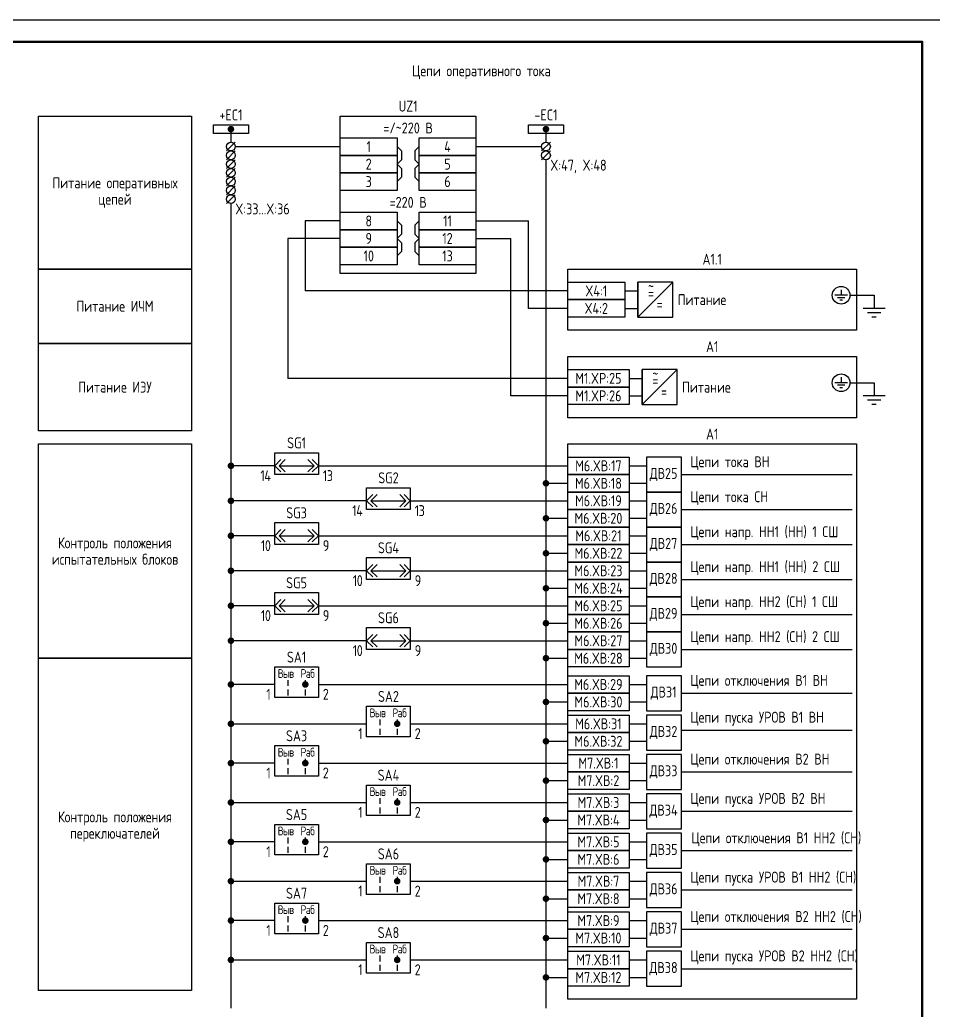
# Model space of a CAD drawing. Header units: millimetres. Extents: x -1036 to 3564, y -90 to 586.
# Drawn here: x 208.8 to 417.5, y 70.5 to 297 of the extents above; entities that cross this region are included whole.
import ezdxf

# ---------------------------------------------------------------- set-up
doc = ezdxf.new("R2010")
doc.units = ezdxf.units.MM
doc.styles.add('Gost_type_A', font='GOST_A.TTF')

# ---------------------------------------------------------------- blocks, each defined once
blk = doc.blocks.new('Формат_А3')
blk.add_lwpolyline([(-420, 297), (0, 297), (0, 0), (-420, 0)], close=True)
at = {"lineweight": 50}
blk.add_lwpolyline([(-400, 292), (-5, 292), (-5, 5), (-400, 5)], close=True, dxfattribs=at)
blk = doc.blocks.new('POINT')
at = {"const_width": 0.75}
blk.add_lwpolyline([(-0.375, 0, 1), (0.375, 0, 1)], format="xyb", close=True, dxfattribs=at)
blk = doc.blocks.new('Шинка')
blk.add_lwpolyline([(-4, 1), (4, 1), (4, -1), (-4, -1)], close=True)
blk.add_blockref('POINT', (0, 0))
blk = doc.blocks.new('БИ_разъем')
for p, q in [((0, 0), (1.41, 1.41)), ((0, 0), (1.41, 1.41)), ((0, 0), (1.41, -1.41)), ((0, 0), (1.41, -1.41)), ((1, 0), (2.41, 1.41)), ((1, 0), (2.41, -1.41)), ((1, 0), (9, 0)), ((9, 0), (7.59, 1.41)), ((9, 0), (7.59, -1.41)), ((10, 0), (8.59, 1.41)), ((10, 0), (8.59, 1.41)), ((10, 0), (8.59, -1.41)), ((10, 0), (8.59, -1.41))]:
    blk.add_line(p, q)
blk = doc.blocks.new('Переключатель_положение')
for p, q in [((2, 1), (2, -0.34)), ((2, -1.14), (2, -2.49))]:
    blk.add_line(p, q)

msp = doc.modelspace()

# ---------------------------------------------------------------- linework, layer by layer
for p, q in [((257, 272), (257, 269)), ((329, 272), (329, 269)), ((258, 269), (256, 267)), ((258.01, 268), (282, 268)), ((313, 268), (328, 268)), ((330, 269), (328, 267)), ((258, 267), (256, 265)), ((330, 267), (328, 265)), ((258, 265), (256, 263)), ((258, 263), (256, 261)), ((329, 265), (329, 71)), ((258, 261), (256, 259)), ((258, 259), (256, 257)), ((258, 257), (256, 255)), ((257, 255), (257, 71)), ((282, 251), (274, 251)), ((274, 251), (274, 235)), ((313, 251), (325, 251)), ((325, 231), (325, 251)), ((270, 247), (270, 215)), ((282, 247), (270, 247)), ((313, 247), (321, 247)), ((321, 211), (321, 247)), ((350, 229), (350, 237)), ((350, 229), (358, 237)), ((334, 235), (274, 235)), ((398.48, 234), (404, 234)), ((334, 231), (325, 231)), ((351, 209), (351, 217)), ((351, 209), (359, 217)), ((334, 215), (270, 215)), ((398.48, 214), (404, 214)), ((334, 211), (321, 211)), ((267, 195), (257, 195)), ((277, 195), (334, 195)), ((348, 195), (352, 195)), ((360, 193), (399, 193)), ((329, 191), (334, 191)), ((348, 191), (352, 191)), ((288, 187), (257, 187)), ((298, 187), (334, 187)), ((348, 187), (352, 187)), ((360, 185), (399, 185)), ((329, 183), (334, 183)), ((348, 183), (352, 183)), ((267, 179), (257, 179)), ((277, 179), (334, 179)), ((348, 179), (352, 179)), ((360, 177), (399, 177)), ((329, 175), (334, 175)), ((348, 175), (352, 175)), ((288, 171), (257, 171)), ((298, 171), (334, 171)), ((348, 171), (352, 171)), ((360, 169), (399, 169)), ((329, 167), (334, 167)), ((348, 167), (352, 167)), ((267, 163), (257, 163)), ((277, 163), (334, 163)), ((348, 163), (352, 163)), ((360, 161), (399, 161)), ((329, 159), (334, 159)), ((348, 159), (352, 159)), ((288, 155), (257, 155)), ((298, 155), (334, 155)), ((348, 155), (352, 155)), ((360, 153), (399, 153)), ((329, 151), (334, 151)), ((348, 151), (352, 151)), ((267, 145), (257, 145)), ((277, 145), (334, 145)), ((348, 145), (352, 145)), ((360, 143), (399, 143)), ((329, 141), (334, 141)), ((348, 141), (352, 141)), ((257, 136), (288, 136)), ((298, 136), (334, 136)), ((348, 136), (352, 136)), ((360, 134.58), (399, 134.58)), ((329, 132), (334, 132)), ((348, 132), (352, 132)), ((267, 127), (257, 127)), ((277, 127), (334, 127)), ((348, 127), (352, 127)), ((360, 125), (399, 125)), ((329, 123), (334, 123)), ((348, 123), (352, 123)), ((257, 118), (288, 118)), ((298, 118), (334, 118)), ((348, 118), (352, 118)), ((360, 116), (399, 116)), ((329, 114), (334, 114)), ((348, 114), (352, 114)), ((267, 109), (257, 109)), ((277, 109), (334, 109)), ((348, 109), (352, 109)), ((360, 107), (399, 107)), ((329, 105), (334, 105)), ((348, 105), (352, 105)), ((257, 100), (288, 100)), ((298, 100), (334, 100)), ((348, 100), (352, 100)), ((360, 98), (399, 98)), ((329, 96), (334, 96)), ((348, 96), (352, 96)), ((267, 91), (257, 91)), ((277, 91), (334, 91)), ((348, 91), (352, 91)), ((360, 89), (399, 89)), ((329, 87), (334, 87)), ((348, 87), (352, 87)), ((257, 82), (288, 82)), ((298, 82), (334, 82)), ((348, 82), (352, 82)), ((360, 80), (399, 80)), ((329, 78), (334, 78)), ((348, 78), (352, 78))]:
    msp.add_line(p, q)
at = {"ltscale": 4}
for p, q in [((347, 235), (350, 235)), ((347, 231), (350, 231)), ((348, 215), (351, 215)), ((348, 211), (351, 211))]:
    msp.add_line(p, q, dxfattribs=at)
at = {"ltscale": 4.32}
for p, q in [((397.89, 234), (395.04, 234)), ((397.32, 233.43), (395.61, 233.43)), ((396.46, 235.28), (396.46, 234)), ((404, 234), (404, 231)), ((396.75, 232.86), (396.18, 232.86)), ((406.5, 231), (401.5, 231)), ((405.5, 230), (402.5, 230)), ((404.5, 229), (403.5, 229)), ((396.46, 215.28), (396.46, 214)), ((397.89, 214), (395.04, 214)), ((397.32, 213.43), (395.61, 213.43)), ((404, 214), (404, 211)), ((396.75, 212.86), (396.18, 212.86)), ((406.5, 211), (401.5, 211)), ((405.5, 210), (402.5, 210)), ((404.5, 209), (403.5, 209))]:
    msp.add_line(p, q, dxfattribs=at)
for points in [[(248, 240), (213, 240), (213, 275), (248, 275)], [(282, 275), (313, 275), (313, 239), (282, 239)], [(282, 270), (295, 270), (295, 266), (282, 266)], [(300, 270), (313, 270), (313, 266), (300, 266)], [(282, 266), (295, 266), (295, 262), (282, 262)], [(300, 266), (313, 266), (313, 262), (300, 262)], [(282, 262), (295, 262), (295, 258), (282, 258)], [(300, 262), (313, 262), (313, 258), (300, 258)], [(282, 253), (295, 253), (295, 249), (282, 249)], [(300, 253), (313, 253), (313, 249), (300, 249)], [(282, 249), (295, 249), (295, 245), (282, 245)], [(300, 249), (313, 249), (313, 245), (300, 245)], [(282, 245), (295, 245), (295, 241), (282, 241)], [(300, 245), (313, 245), (313, 241), (300, 241)], [(248, 223), (213, 223), (213, 240), (248, 240)], [(334, 240), (400, 240), (400, 226), (334, 226)], [(334, 237), (347, 237), (347, 233), (334, 233)], [(334, 233), (347, 233), (347, 229), (334, 229)], [(248, 203), (213, 203), (213, 223), (248, 223)], [(334, 220), (400, 220), (400, 206), (334, 206)], [(334, 217), (348, 217), (348, 213), (334, 213)], [(334, 213), (348, 213), (348, 209), (334, 209)], [(248, 151), (213, 151), (213, 200), (248, 200)], [(334, 200), (400, 200), (400, 73), (334, 73)], [(267, 198), (277, 198), (277, 193), (267, 193)], [(334, 197), (348, 197), (348, 193), (334, 193)], [(334, 193), (348, 193), (348, 189), (334, 189)], [(288, 190), (298, 190), (298, 185), (288, 185)], [(334, 189), (348, 189), (348, 185), (334, 185)], [(334, 185), (348, 185), (348, 181), (334, 181)], [(267, 182), (277, 182), (277, 177), (267, 177)], [(334, 181), (348, 181), (348, 177), (334, 177)], [(334, 177), (348, 177), (348, 173), (334, 173)], [(288, 174), (298, 174), (298, 169), (288, 169)], [(334, 173), (348, 173), (348, 169), (334, 169)], [(334, 169), (348, 169), (348, 165), (334, 165)], [(267, 166), (277, 166), (277, 161), (267, 161)], [(334, 165), (348, 165), (348, 161), (334, 161)], [(334, 161), (348, 161), (348, 157), (334, 157)], [(288, 158), (298, 158), (298, 153), (288, 153)], [(334, 157), (348, 157), (348, 153), (334, 153)], [(334, 153), (348, 153), (348, 149), (334, 149)], [(248, 75), (213, 75), (213, 151), (248, 151)], [(267, 149), (277, 149), (277, 142), (267, 142)], [(334, 147), (348, 147), (348, 143), (334, 143)], [(334, 143), (348, 143), (348, 139), (334, 139)], [(288, 140), (298, 140), (298, 133), (288, 133)], [(334, 138), (348, 138), (348, 134), (334, 134)], [(334, 134), (348, 134), (348, 130), (334, 130)], [(267, 131), (277, 131), (277, 124), (267, 124)], [(334, 129), (348, 129), (348, 125), (334, 125)], [(334, 125), (348, 125), (348, 121), (334, 121)], [(288, 122), (298, 122), (298, 115), (288, 115)], [(334, 120), (348, 120), (348, 116), (334, 116)], [(334, 116), (348, 116), (348, 112), (334, 112)], [(267, 113), (277, 113), (277, 106), (267, 106)], [(334, 111), (348, 111), (348, 107), (334, 107)], [(334, 107), (348, 107), (348, 103), (334, 103)], [(288, 104), (298, 104), (298, 97), (288, 97)], [(334, 102), (348, 102), (348, 98), (334, 98)], [(334, 98), (348, 98), (348, 94), (334, 94)], [(267, 95), (277, 95), (277, 88), (267, 88)], [(334, 93), (348, 93), (348, 89), (334, 89)], [(334, 89), (348, 89), (348, 85), (334, 85)], [(288, 86), (298, 86), (298, 79), (288, 79)], [(334, 84), (348, 84), (348, 80), (334, 80)], [(334, 80), (348, 80), (348, 76), (334, 76)]]:
    msp.add_lwpolyline(points, close=True)
for points in [[(295, 268), (296, 267), (296, 265), (295, 264)], [(300, 268), (299, 267), (299, 265), (300, 264)], [(295, 264), (296, 263), (296, 261), (295, 260)], [(300, 264), (299, 263), (299, 261), (300, 260)], [(295, 251), (296, 250), (296, 248), (295, 247)], [(300, 251), (299, 250), (299, 248), (300, 247)], [(295, 247), (296, 246), (296, 244), (295, 243)], [(300, 247), (299, 246), (299, 244), (300, 243)]]:
    msp.add_lwpolyline(points)
at = {"ltscale": 4}
for points in [[(350, 229), (358, 229), (358, 237), (350, 237)], [(351, 209), (359, 209), (359, 217), (351, 217)], [(352, 189), (360, 189), (360, 197), (352, 197)], [(352, 181), (360, 181), (360, 189), (352, 189)], [(352, 173), (360, 173), (360, 181), (352, 181)], [(352, 165), (360, 165), (360, 173), (352, 173)], [(352, 157), (360, 157), (360, 165), (352, 165)], [(352, 149), (360, 149), (360, 157), (352, 157)], [(352, 139), (360, 139), (360, 147), (352, 147)], [(352, 130), (360, 130), (360, 138), (352, 138)], [(352, 121), (360, 121), (360, 129), (352, 129)], [(352, 112), (360, 112), (360, 120), (352, 120)], [(352, 103), (360, 103), (360, 111), (352, 111)], [(352, 94), (360, 94), (360, 102), (352, 102)], [(352, 85), (360, 85), (360, 93), (352, 93)], [(352, 76), (360, 76), (360, 84), (352, 84)]]:
    msp.add_lwpolyline(points, close=True, dxfattribs=at)
for centre, radius in [((257, 268), 1), ((329, 268), 1), ((257, 266), 1), ((329, 266), 1), ((257, 264), 1), ((257, 262), 1), ((257, 260), 1), ((257, 258), 1), ((257, 256), 1), ((396.46, 234), 2.02), ((396.46, 214), 2.02)]:
    msp.add_circle(centre, radius)

# ---------------------------------------------------------------- block references
at = {"color": 1}
msp.add_blockref('Формат_А3', (420, 0), dxfattribs=at)
for name, p in [('Шинка', (257, 272)), ('Шинка', (329, 272)), ('POINT', (257, 195)), ('БИ_разъем', (267, 195)), ('POINT', (329, 191)), ('БИ_разъем', (288, 187)), ('POINT', (257, 187)), ('POINT', (329, 183)), ('POINT', (257, 179)), ('БИ_разъем', (267, 179)), ('POINT', (329, 175)), ('БИ_разъем', (288, 171)), ('POINT', (257, 171)), ('POINT', (329, 167)), ('POINT', (257, 163)), ('БИ_разъем', (267, 163)), ('POINT', (329, 159)), ('БИ_разъем', (288, 155)), ('POINT', (257, 155)), ('POINT', (329, 151)), ('POINT', (257, 145)), ('Переключатель_положение', (268, 145)), ('POINT', (274, 145)), ('Переключатель_положение', (272, 145)), ('POINT', (329, 141)), ('POINT', (329, 141)), ('POINT', (257, 136)), ('Переключатель_положение', (289, 136)), ('POINT', (295, 136)), ('Переключатель_положение', (293, 136)), ('POINT', (329, 132)), ('POINT', (329, 132)), ('POINT', (257, 127)), ('Переключатель_положение', (268, 127)), ('POINT', (274, 127)), ('Переключатель_положение', (272, 127)), ('POINT', (329, 123)), ('POINT', (329, 123)), ('POINT', (257, 118)), ('Переключатель_положение', (289, 118)), ('POINT', (295, 118)), ('Переключатель_положение', (293, 118)), ('POINT', (329, 114)), ('POINT', (329, 114)), ('POINT', (257, 109)), ('Переключатель_положение', (268, 109)), ('POINT', (274, 109)), ('Переключатель_положение', (272, 109)), ('POINT', (329, 105)), ('POINT', (329, 105)), ('POINT', (257, 100)), ('Переключатель_положение', (289, 100)), ('POINT', (295, 100)), ('Переключатель_положение', (293, 100)), ('POINT', (329, 96)), ('POINT', (329, 96)), ('POINT', (257, 91)), ('Переключатель_положение', (268, 91)), ('POINT', (274, 91)), ('Переключатель_положение', (272, 91)), ('POINT', (329, 87)), ('POINT', (329, 87)), ('POINT', (257, 82)), ('Переключатель_положение', (289, 82)), ('POINT', (295, 82)), ('Переключатель_положение', (293, 82)), ('POINT', (329, 78)), ('POINT', (329, 78))]:
    msp.add_blockref(name, p)

# ---------------------------------------------------------------- texts
at = {"char_height": 2.5, "line_spacing_factor": 0.9, "style": 'Gost_type_A'}
for s, insert, width, attachment_point in [('Цепи оперативного тока', (314.25, 285), 197.5, 5), ('UZ1', (297.5, 276), 31, 8), ('=/~220 В', (297.5, 271), 31, 8), ('X:47, X:48', (330, 265), 16, 1), ('Питание оперативных цепей', (230.5, 257.5), 35, 5), ('=220 В', (297.5, 254), 31, 8), ('X:33...X:36', (258, 255), 16, 1), ('A1.1', (367, 241), 66, 8), ('Питание ИЧМ', (230.5, 231.5), 35, 5), ('A1', (367, 221), 66, 8), ('Питание ИЭУ', (230.5, 213), 35, 5), ('A1', (367, 201), 66, 8), ('SG1', (272, 199), 10, 8), ('{\\T0.9;14}', (266, 194), 5, 3), ('{\\T0.9;13}', (278, 194), 5, 1), ('SG2', (293, 191), 10, 8), ('{\\T0.9;14}', (287, 186), 5, 3), ('{\\T0.9;13}', (299, 186), 5, 1), ('SG3', (272, 183), 10, 8), ('Контроль положения\\Pиспытательных блоков', (230.5, 175.5), 35, 5), ('{\\T0.9;10}', (266, 178), 5, 3), ('{\\T0.9;9}', (278, 178), 5, 1), ('SG4', (293, 175), 10, 8), ('{\\T0.9;10}', (287, 170), 5, 3), ('{\\T0.9;9}', (299, 170), 5, 1), ('SG5', (272, 167), 10, 8), ('{\\T0.9;10}', (266, 162), 5, 3), ('{\\T0.9;9}', (278, 162), 5, 1), ('SG6', (293, 159), 10, 8), ('{\\T0.9;10}', (287, 154), 5, 3), ('{\\T0.9;9}', (299, 154), 5, 1), ('Контроль положения\\Pпереключателей', (230.5, 112.5), 35, 5)]:
    msp.add_mtext(s, dxfattribs=dict(at, insert=insert, width=width, attachment_point=attachment_point))
at = {"style": 'Gost_type_A'}
for s, insert, char_height, width, attachment_point in [('+EC1', (257, 274), 2.5, 10, 8), ('-EC1', (329, 274), 2.5, 10, 8), ('1', (288.5, 268), 2.5, 13, 5), ('4', (306.5, 268), 2.5, 13, 5), ('2', (288.5, 264), 2.5, 13, 5), ('5', (306.5, 264), 2.5, 13, 5), ('3', (288.5, 260), 2.5, 13, 5), ('6', (306.5, 260), 2.5, 13, 5), ('8', (288.5, 251), 2.5, 13, 5), ('11', (306.5, 251), 2.5, 13, 5), ('9', (288.5, 247), 2.5, 13, 5), ('12', (306.5, 247), 2.5, 13, 5), ('10', (288.5, 243), 2.5, 13, 5), ('13', (306.5, 243), 2.5, 13, 5), ('X4:1', (340.5, 235), 2.5, 13, 5), ('~', (353, 236.03), 2.5, 2.7, 5), ('=', (353, 234.53), 2.5, 6, 5), ('Питание', (364.67, 232.99), 2.5, 11.3452, 5), ('X4:2', (340.5, 231), 2.5, 13, 5), ('=', (355, 232), 2.5, 6, 5), ('M1.XP:25', (341, 215), 2.5, 13.9956, 5), ('~', (354, 216.03), 2.5, 2.7, 5), ('=', (354, 214.53), 2.5, 6, 5), ('Питание', (365.67, 212.99), 2.5, 11.3452, 5), ('M1.XP:26', (341, 211), 2.5, 13.9956, 5), ('=', (356, 212), 2.5, 6, 5), ('Цепи тока ВН', (362, 194), 2.5, 27.8465, 7), ('M6.XВ:17', (341, 195), 2.5, 14, 5), ('ДВ25', (355.88, 193), 2.5, 7.7588, 5), ('M6.XВ:18', (341, 191), 2.5, 14, 5), ('M6.XВ:19', (341, 187), 2.5, 14, 5), ('Цепи тока СН', (362, 186), 2.5, 27.8465, 7), ('ДВ26', (355.88, 185), 2.5, 7.7588, 5), ('M6.XВ:20', (341, 183), 2.5, 14, 5), ('Цепи напр. НН1 (НН) 1 СШ', (362, 178), 2.5, 33.0751, 7), ('M6.XВ:21', (341, 179), 2.5, 14, 5), ('ДВ27', (355.88, 177), 2.5, 7.7588, 5), ('M6.XВ:22', (341, 175), 2.5, 14, 5), ('M6.XВ:23', (341, 171), 2.5, 14, 5), ('Цепи напр. НН1 (НН) 2 СШ', (362, 170), 2.5, 39.0936, 7), ('ДВ28', (355.88, 169), 2.5, 7.7588, 5), ('M6.XВ:24', (341, 167), 2.5, 14, 5), ('Цепи напр. НН2 (СН) 1 СШ', (362, 162), 2.5, 35.5484, 7), ('M6.XВ:25', (341, 163), 2.5, 14, 5), ('ДВ29', (355.88, 161), 2.5, 7.7588, 5), ('M6.XВ:26', (341, 159), 2.5, 14, 5), ('Цепи напр. НН2 (СН) 2 СШ', (362, 154), 2.5, 36.9967, 7), ('M6.XВ:27', (341, 155), 2.5, 14, 5), ('ДВ30', (355.88, 153), 2.5, 7.7588, 5), ('SA1', (272, 150), 2.5, 10, 8), ('M6.XВ:28', (341, 151), 2.5, 14, 5), ('{\\T0.9;Выв}', (269.5, 147.5), 2, 5, 5), ('{\\T0.9;Раб}', (274.5, 147.5), 2, 5, 5), ('M6.XВ:29', (341, 145), 2.5, 14, 5), ('Цепи отключения В1 ВН', (362, 144), 2.5, 32, 7), ('{\\T0.9;1}', (266, 144), 2.5, 5, 3), ('SA2', (293, 141), 2.5, 10, 8), ('ДВ31', (355.88, 143), 2.5, 7.7588, 5), ('M6.XВ:30', (341, 141), 2.5, 14, 5), ('{\\T0.9;Выв}', (290.5, 138.5), 2, 5, 5), ('{\\T0.9;Раб}', (295.5, 138.5), 2, 5, 5), ('Цепи пуска УРОВ В1 ВН', (362, 135.58), 2.5, 33, 7), ('M6.XВ:31', (341, 136), 2.5, 14, 5), ('SA3', (272, 132), 2.5, 10, 8), ('{\\T0.9;1}', (287, 135), 2.5, 5, 3), ('{\\T0.9;2}', (299, 135), 2.5, 5, 1), ('ДВ32', (355.88, 134), 2.5, 7.7588, 5), ('M6.XВ:32', (341, 132), 2.5, 14, 5), ('{\\T0.9;Выв}', (269.5, 129.5), 2, 5, 5), ('{\\T0.9;Раб}', (274.5, 129.5), 2, 5, 5), ('Цепи отключения В2 ВН', (362, 126), 2.5, 32, 7), ('M7.XВ:1', (341, 127), 2.5, 14, 5), ('{\\T0.9;1}', (266, 126), 2.5, 5, 3), ('SA4', (293, 123), 2.5, 10, 8), ('ДВ33', (355.88, 125), 2.5, 7.7588, 5), ('M7.XВ:2', (341, 123), 2.5, 14, 5), ('{\\T0.9;Выв}', (290.5, 120.5), 2, 5, 5), ('{\\T0.9;Раб}', (295.5, 120.5), 2, 5, 5), ('Цепи пуска УРОВ В2 ВН', (362, 117), 2.5, 32, 7), ('M7.XВ:3', (341, 118), 2.5, 14, 5), ('SA5', (272, 114), 2.5, 10, 8), ('{\\T0.9;1}', (287, 117), 2.5, 5, 3), ('{\\T0.9;2}', (299, 117), 2.5, 5, 1), ('ДВ34', (355.88, 116), 2.5, 7.7588, 5), ('M7.XВ:4', (341, 114), 2.5, 14, 5), ('{\\T0.9;Выв}', (269.5, 111.5), 2, 5, 5), ('{\\T0.9;Раб}', (274.5, 111.5), 2, 5, 5), ('Цепи отключения В1 НН2 (СН)', (362.24, 108), 2.5, 39.2671, 7), ('M7.XВ:5', (341, 109), 2.5, 14, 5), ('{\\T0.9;1}', (266, 108), 2.5, 5, 3), ('SA6', (293, 105), 2.5, 10, 8), ('ДВ35', (355.88, 107), 2.5, 7.7588, 5), ('M7.XВ:6', (341, 105), 2.5, 14, 5), ('{\\T0.9;Выв}', (290.5, 102.5), 2, 5, 5), ('{\\T0.9;Раб}', (295.5, 102.5), 2, 5, 5), ('Цепи пуска УРОВ В1 НН2 (СН)', (362, 99), 2.5, 39.1905, 7), ('M7.XВ:7', (341, 100), 2.5, 14, 5), ('SA7', (272, 96), 2.5, 10, 8), ('{\\T0.9;1}', (287, 99), 2.5, 5, 3), ('{\\T0.9;2}', (299, 99), 2.5, 5, 1), ('ДВ36', (355.88, 98), 2.5, 7.7588, 5), ('M7.XВ:8', (341, 96), 2.5, 14, 5), ('{\\T0.9;Выв}', (269.5, 93.5), 2, 5, 5), ('{\\T0.9;Раб}', (274.5, 93.5), 2, 5, 5), ('Цепи отключения В2 НН2 (СН)', (362, 90), 2.5, 40.0695, 7), ('M7.XВ:9', (341, 91), 2.5, 14, 5), ('{\\T0.9;1}', (266, 90), 2.5, 5, 3), ('SA8', (293, 87), 2.5, 10, 8), ('ДВ37', (355.88, 89), 2.5, 7.7588, 5), ('M7.XВ:10', (341, 87), 2.5, 14, 5), ('{\\T0.9;Выв}', (290.5, 84.5), 2, 5, 5), ('{\\T0.9;Раб}', (295.5, 84.5), 2, 5, 5), ('Цепи пуска УРОВ В2 НН2 (СН)', (362, 81), 2.5, 39.8804, 7), ('M7.XВ:11', (341, 82), 2.5, 14, 5), ('{\\T0.9;1}', (287, 81), 2.5, 5, 3), ('{\\T0.9;2}', (299, 81), 2.5, 5, 1), ('ДВ38', (355.88, 80), 2.5, 7.7588, 5), ('M7.XВ:12', (341, 78), 2.5, 14, 5)]:
    msp.add_mtext(s, dxfattribs=dict(at, insert=insert, char_height=char_height, width=width, attachment_point=attachment_point))
at = {"char_height": 2.5, "attachment_point": 1, "style": 'Gost_type_A'}
for insert in [(278, 144), (278, 126), (278, 108), (278, 90)]:
    msp.add_mtext('{\\T0.9;2}', dxfattribs=dict(at, insert=insert))

doc.saveas('drawing.dxf')
